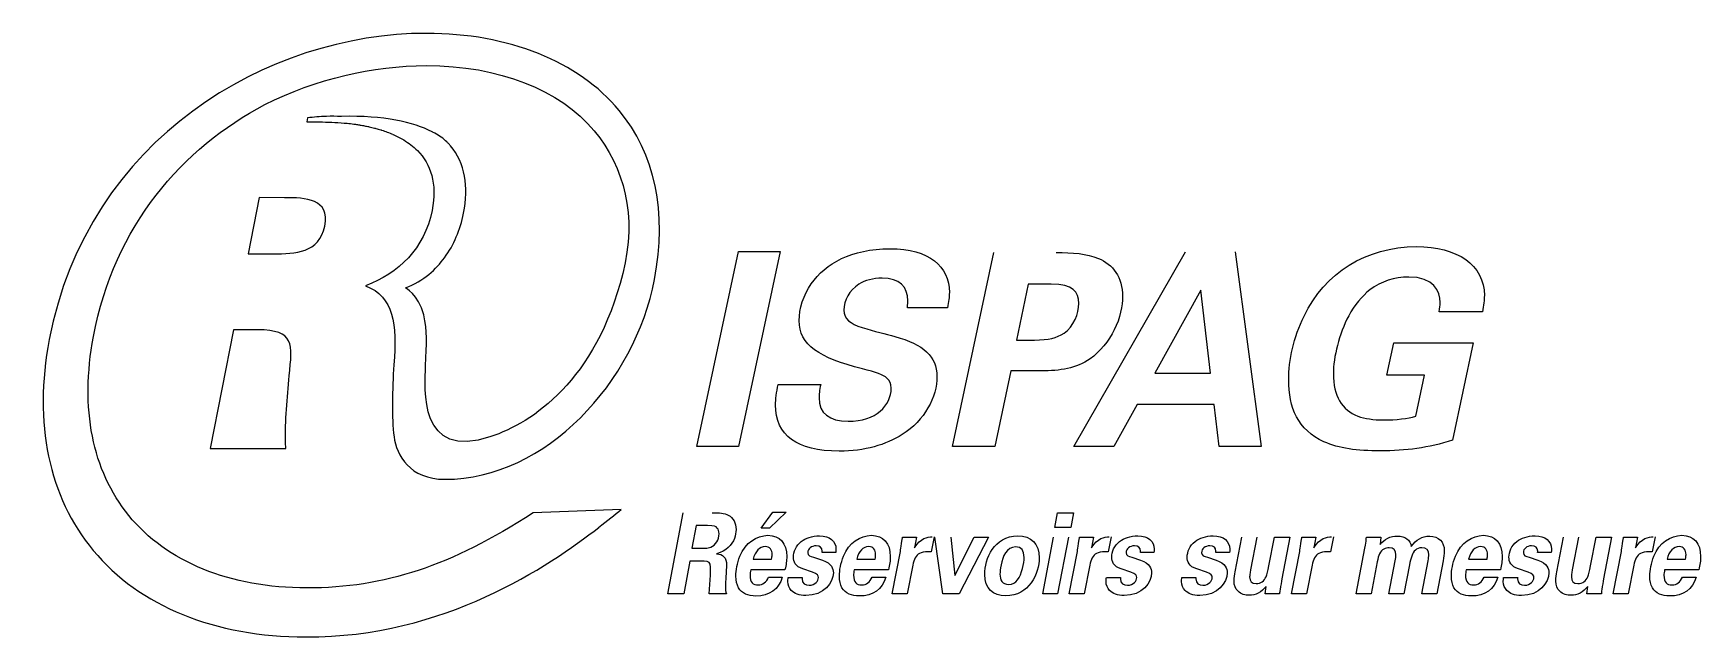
# Model space of a CAD drawing. Header units: millimetres. Extents: x 6 to 189, y 11 to 78.
import ezdxf

# ---------------------------------------------------------------- set-up
doc = ezdxf.new("R2010")
doc.units = ezdxf.units.MM
doc.layers.get('0').update_dxf_attribs({"linetype": 'CONTINUOUS'})

msp = doc.modelspace()

# ---------------------------------------------------------------- linework, layer by layer
at = {"color": 240}
for p, q in [((49.0072, 77.5437), (48.9962, 77.5437)), ((48.9962, 73.9909), (49.0072, 73.9909)), ((35.8994, 68.2308), (35.8126, 67.7831)), ((35.8126, 67.7831), (37.5627, 67.7831)), ((48, 64.6356), (48.0011, 64.6356)), ((30.5649, 59.4526), (29.3619, 53.2751)), ((33.372, 59.4487), (30.5649, 59.4526)), ((29.3619, 53.2751), (32.1689, 53.268)), ((27.7482, 44.9047), (25.185, 31.8396)), ((30.3995, 44.9005), (27.7482, 44.9047)), ((25.185, 31.8396), (33.5263, 31.8272)), ((33.5263, 31.8272), (33.4946, 32.4845)), ((51.0413, 28.44), (51.0452, 28.44)), ((70.4303, 25.1327), (60.7385, 24.7399)), ((67.987, 23.1497), (67.9358, 23.1497)), ((35.8525, 16.4786), (35.8373, 16.4786)), ((35.7117, 11.0836), (35.7283, 11.0836))]:
    msp.add_line(p, q, dxfattribs=at)
at = {"color": 0}
for p, q in [((78.7823, 32.0421), (83.3452, 53.527)), ((83.3452, 53.527), (87.9394, 53.527)), ((87.9394, 53.527), (83.3755, 32.0421)), ((106.933, 32.0421), (111.467, 53.4088)), ((120.299, 32.0421), (132.596, 53.4681)), ((138.048, 53.4681), (140.922, 32.0421)), ((115.261, 49.9413), (113.957, 43.7776)), ((117.779, 49.9413), (115.261, 49.9413)), ((101.956, 47.3329), (102.015, 48.103)), ((134.284, 49.2594), (129.188, 40.1327)), ((135.322, 40.1327), (134.284, 49.2594)), ((106.371, 47.3329), (101.956, 47.3329)), ((165.282, 46.8891), (160.51, 46.8891)), ((113.957, 43.7776), (115.971, 43.7776)), ((154.762, 39.8956), (155.532, 43.4509)), ((155.532, 43.4509), (164.273, 43.4509)), ((164.273, 43.4509), (161.992, 32.7532)), ((87.7316, 38.8881), (92.414, 38.8881)), ((113.364, 40.3698), (111.585, 32.0421)), ((116.683, 40.3698), (113.364, 40.3698)), ((129.188, 40.1327), (135.322, 40.1327)), ((158.91, 39.8956), (154.762, 39.8956)), ((157.962, 35.3907), (158.91, 39.8956)), ((127.262, 36.6656), (124.684, 32.0421)), ((135.737, 36.6656), (127.262, 36.6656)), ((136.3, 32.0421), (135.737, 36.6656)), ((83.3755, 32.0421), (78.7823, 32.0421)), ((111.585, 32.0421), (106.933, 32.0421)), ((124.684, 32.0421), (120.299, 32.0421)), ((140.922, 32.0421), (136.3, 32.0421)), ((75.5731, 15.8254), (77.283, 24.7523)), ((85.8725, 23.0491), (87.1389, 24.8392)), ((88.6284, 24.8392), (86.7615, 23.0491)), ((87.1389, 24.8392), (88.6284, 24.8392)), ((118.199, 23.1469), (118.499, 24.7399)), ((118.499, 24.7399), (120.255, 24.7399)), ((120.255, 24.7399), (119.954, 23.1469)), ((78.7054, 23.3454), (78.238, 20.8511)), ((79.9497, 23.3454), (78.7054, 23.3454)), ((86.7615, 23.0491), (85.8725, 23.0491)), ((101.408, 22.0858), (102.953, 22.0858)), ((102.953, 22.0858), (102.754, 20.8883)), ((104.898, 22.0982), (104.586, 20.4556)), ((105.854, 15.8254), (104.987, 22.061)), ((106.743, 22.061), (107.198, 17.8373)), ((107.198, 17.8373), (109.298, 22.061)), ((110.887, 22.061), (107.676, 15.8254)), ((109.298, 22.061), (110.887, 22.061)), ((116.855, 15.8254), (118.055, 22.0734)), ((119.954, 23.1469), (118.199, 23.1469)), ((119.699, 22.0734), (118.499, 15.8254)), ((120.899, 22.0858), (122.444, 22.0858)), ((122.444, 22.0858), (122.245, 20.8883)), ((124.389, 22.0982), (124.077, 20.4556)), ((138.047, 18.2452), (138.768, 22.061)), ((140.434, 22.061), (139.746, 18.4547)), ((141.767, 18.9122), (142.368, 22.061)), ((142.368, 22.061), (144.058, 22.061)), ((144.058, 22.061), (143.191, 17.479)), ((145.38, 22.0858), (146.924, 22.0858)), ((146.924, 22.0858), (146.724, 20.8883)), ((148.868, 22.0982), (148.556, 20.4556)), ((152.48, 21.8998), (152.502, 22.061)), ((152.502, 22.061), (154.091, 22.061)), ((154.091, 22.061), (154.003, 21.2576)), ((173.471, 18.2452), (174.194, 22.061)), ((175.861, 22.061), (175.172, 18.4547)), ((177.194, 18.9122), (177.793, 22.061)), ((177.793, 22.061), (179.483, 22.061)), ((179.483, 22.061), (178.616, 17.479)), ((180.806, 22.0858), (182.35, 22.0858)), ((182.35, 22.0858), (182.15, 20.8883)), ((184.295, 22.0982), (183.983, 20.4556)), ((78.238, 20.8511), (79.6727, 20.8511)), ((92.5629, 20.3688), (92.5738, 20.5424)), ((94.0622, 20.3688), (92.5629, 20.3688)), ((100.287, 15.8254), (101.187, 20.5052)), ((119.778, 15.8254), (120.678, 20.5052)), ((127.61, 20.3688), (127.622, 20.5424)), ((129.11, 20.3688), (127.61, 20.3688)), ((135.923, 20.3688), (135.934, 20.5424)), ((137.424, 20.3688), (135.923, 20.3688)), ((144.259, 15.8254), (145.157, 20.5052)), ((151.369, 15.8254), (152.324, 20.8635)), ((171.349, 20.3688), (171.36, 20.5424)), ((172.849, 20.3688), (171.349, 20.3688)), ((179.684, 15.8254), (180.584, 20.5052)), ((78.0161, 19.4303), (77.3271, 15.8254)), ((79.5722, 19.4303), (78.0161, 19.4303)), ((88.4728, 18.4795), (84.7065, 18.4795)), ((84.9725, 19.6288), (87.0066, 19.6288)), ((91.5183, 18.208), (90.4628, 18.5663)), ((91.6284, 19.8506), (92.596, 19.5296)), ((99.8732, 18.4795), (96.1087, 18.4795)), ((96.3747, 19.6288), (98.407, 19.6288)), ((102.541, 18.9742), (101.931, 15.8254)), ((122.032, 18.9742), (121.422, 15.8254)), ((126.566, 18.208), (125.51, 18.5663)), ((126.678, 19.8506), (127.643, 19.5296)), ((134.878, 18.208), (133.823, 18.5663)), ((134.99, 19.8506), (135.956, 19.5296)), ((146.513, 18.9742), (145.901, 15.8254)), ((153.691, 19.3559), (153.024, 15.8254)), ((154.98, 15.8254), (155.68, 19.4675)), ((157.246, 19.0114), (156.636, 15.8254)), ((158.592, 15.8254), (159.292, 19.48)), ((160.958, 19.48), (160.246, 15.8254)), ((167.259, 18.4795), (163.493, 18.4795)), ((163.759, 19.6288), (165.793, 19.6288)), ((170.305, 18.208), (169.249, 18.5663)), ((170.415, 19.8506), (171.383, 19.5296)), ((181.938, 18.9742), (181.328, 15.8254)), ((189.105, 18.4795), (185.339, 18.4795)), ((185.607, 19.6288), (187.639, 19.6288)), ((80.1384, 15.8254), (80.2612, 17.8745)), ((86.6733, 17.6775), (88.1726, 17.6775)), ((88.8298, 17.6279), (90.3746, 17.6279)), ((98.075, 17.6775), (99.5743, 17.6775)), ((123.877, 17.6279), (125.422, 17.6279)), ((132.19, 17.6279), (133.735, 17.6279)), ((141.345, 15.8254), (141.446, 16.6522)), ((165.46, 17.6775), (166.959, 17.6775)), ((167.616, 17.6279), (169.16, 17.6279)), ((176.772, 15.8254), (176.871, 16.6522)), ((187.306, 17.6775), (188.806, 17.6775)), ((77.3271, 15.8254), (75.5731, 15.8254)), ((82.0388, 15.8254), (80.1384, 15.8254)), ((101.931, 15.8254), (100.287, 15.8254)), ((107.676, 15.8254), (105.854, 15.8254)), ((118.499, 15.8254), (116.855, 15.8254)), ((121.422, 15.8254), (119.778, 15.8254)), ((142.945, 15.8254), (141.345, 15.8254)), ((145.901, 15.8254), (144.259, 15.8254)), ((153.024, 15.8254), (151.369, 15.8254)), ((156.636, 15.8254), (154.98, 15.8254)), ((160.246, 15.8254), (158.592, 15.8254)), ((178.372, 15.8254), (176.772, 15.8254)), ((181.328, 15.8254), (179.684, 15.8254))]:
    msp.add_line(p, q, dxfattribs=at)
at = {"color": 240}
for points in [[(48.9962, 77.5437), (31.5419, 77.5437), (11.6761, 65.9613), (7.4703, 43.8231)], [(70.2109, 69.0633), (65.7571, 74.4485), (58.0249, 77.5367), (49.0072, 77.5437)], [(31.2029, 69.6983), (36.8776, 72.5385), (43.0886, 73.9909), (48.9962, 73.9909)], [(49.0072, 73.9909), (56.9655, 73.9881), (63.6972, 71.3687), (67.4783, 66.7964)], [(12.3293, 44.1456), (14.6017, 56.3633), (22.1575, 64.951), (31.2029, 69.6983)], [(37.9843, 68.4057), (37.2565, 68.3906), (36.5622, 68.3232), (35.8994, 68.2308)], [(39.5774, 68.399), (39.062, 68.4086), (38.5367, 68.4142), (37.9843, 68.4057)], [(39.6642, 68.4057), (39.6325, 68.4057), (39.6049, 68.4029), (39.5774, 68.399)], [(49.626, 66.7039), (47.5671, 67.776), (44.3272, 68.4967), (39.6642, 68.4057)], [(74.1151, 50.4472), (75.5191, 57.846), (74.1701, 64.2856), (70.2109, 69.0633)], [(37.5627, 67.7831), (38.4598, 67.7803), (39.376, 67.7333), (40.2855, 67.6381)], [(40.2855, 67.6381), (40.4026, 67.6257), (40.5211, 67.6134), (40.6382, 67.601)], [(40.6382, 67.601), (40.7554, 67.5845), (40.8725, 67.5693), (40.9896, 67.5513)], [(40.9896, 67.5513), (41.1275, 67.5361), (41.2641, 67.5185), (41.4002, 67.4963)], [(41.4002, 67.4963), (41.5396, 67.4758), (41.6828, 67.4508), (41.8222, 67.4261)], [(41.8222, 67.4261), (41.9047, 67.4109), (41.9876, 67.3985), (42.0702, 67.3834)], [(42.0702, 67.3834), (42.2233, 67.353), (42.3774, 67.3213), (42.5305, 67.291)], [(42.5305, 67.291), (42.5813, 67.28), (42.635, 67.2677), (42.6875, 67.2539)], [(42.6875, 67.2539), (42.8942, 67.2112), (43.0967, 67.1615), (43.2978, 67.1065)], [(43.2978, 67.1065), (43.3433, 67.098), (43.3874, 67.0842), (43.4315, 67.0733)], [(43.4315, 67.0733), (43.6107, 67.0235), (43.7871, 66.9727), (43.9635, 66.9149)], [(43.9635, 66.9149), (43.9953, 66.9078), (44.0256, 66.8983), (44.0574, 66.8884)], [(44.0574, 66.8884), (44.4832, 66.7508), (44.8938, 66.6006), (45.2893, 66.4256)], [(45.2893, 66.4256), (45.3058, 66.4214), (45.3224, 66.4132), (45.3376, 66.4062)], [(45.3376, 66.4062), (45.7426, 66.2284), (46.1285, 66.0315), (46.4922, 65.811)], [(49.7487, 66.6433), (49.7085, 66.6584), (49.6672, 66.6859), (49.626, 66.7039)], [(49.9124, 66.5536), (49.8602, 66.5812), (49.8052, 66.6115), (49.7487, 66.6433)], [(51.2547, 65.5807), (50.8649, 65.9613), (50.4126, 66.2838), (49.9124, 66.5536)], [(67.4783, 66.7964), (70.7856, 62.804), (72.2231, 57.4435), (70.6219, 51.1101)], [(46.4922, 65.811), (46.4951, 65.8082), (46.4979, 65.8082), (46.5018, 65.8012)], [(46.5018, 65.8012), (47.0574, 65.4664), (47.5601, 65.0804), (48, 64.6356)], [(48.0011, 64.6356), (49.4714, 63.1458), (50.2006, 61.0235), (49.6203, 58.0457)], [(51.2755, 65.556), (51.2713, 65.5655), (51.2632, 65.5726), (51.2547, 65.5807)], [(51.489, 65.3479), (51.423, 65.4223), (51.3486, 65.49), (51.2755, 65.556)], [(51.5705, 65.2459), (51.544, 65.2833), (51.5165, 65.3161), (51.489, 65.3479)], [(51.646, 65.1605), (51.6213, 65.188), (51.598, 65.2184), (51.5705, 65.2459)], [(53.0835, 57.7275), (53.6582, 60.6778), (53.2486, 63.2435), (51.646, 65.1605)], [(37.8008, 56.3259), (38.3893, 59.3506), (35.7078, 59.4459), (33.372, 59.4487)], [(49.6203, 58.0457), (48.8047, 53.8649), (45.9066, 51.1129), (42.3016, 49.7498)], [(50.9986, 52.8327), (52.0181, 54.2629), (52.7279, 55.9058), (53.0835, 57.7275)], [(32.1689, 53.268), (34.5033, 53.2652), (37.2237, 53.3562), (37.8008, 56.3259)], [(46.6796, 49.5268), (48.7013, 50.2652), (50.0902, 51.6132), (50.9986, 52.8327)], [(42.3016, 49.7498), (45.405, 48.5331), (45.7426, 45.5605), (45.4187, 41.0475)], [(51.0452, 28.44), (62.1866, 28.44), (71.9709, 39.1721), (74.1151, 50.4472)], [(70.6219, 51.1101), (67.6204, 39.2299), (60.6654, 34.6742), (56.0836, 33.1349)], [(48.7151, 46.5377), (48.0632, 48.8749), (46.6796, 49.5268), (46.6796, 49.5268)], [(48.9109, 40.9374), (49.0128, 43.4026), (49.1063, 44.7876), (48.7151, 46.5377)], [(16.2126, 24.4712), (12.1984, 29.4197), (10.8562, 36.2218), (12.3293, 44.1456)], [(33.8942, 39.8406), (34.2415, 43.3419), (34.5088, 44.8924), (30.3995, 44.9005)], [(7.4703, 43.8231), (5.7147, 34.5805), (7.3904, 26.5548), (12.3155, 20.6099)], [(45.4187, 41.0475), (45.2258, 38.3603), (45.1598, 35.1703), (45.4353, 33.1322)], [(56.0836, 33.1349), (48.0907, 30.4546), (48.8086, 38.4679), (48.9109, 40.9374)], [(33.4946, 32.4845), (33.4202, 34.9002), (33.6682, 37.375), (33.8942, 39.8406)], [(45.4353, 33.1322), (45.7094, 31.0872), (47.1428, 28.44), (51.0413, 28.44)], [(35.8373, 16.4786), (27.3554, 16.4827), (20.3881, 19.3173), (16.2126, 24.4712)], [(60.7385, 24.7399), (51.6336, 18.8722), (44.4253, 16.4786), (35.8525, 16.4786)], [(67.9358, 23.1497), (68.9116, 23.8593), (69.7537, 24.5318), (70.4303, 25.1327)], [(35.7283, 11.0836), (50.9295, 11.0036), (62.5066, 18.8943), (67.987, 23.1497)], [(12.3155, 20.6099), (17.3964, 14.4653), (25.7046, 11.0863), (35.7117, 11.0836)]]:
    msp.add_open_spline(points, degree=3, dxfattribs=at)
at = {"color": 0}
for points in [[(91.3765, 49.9703), (92.9474, 52.222), (95.7626, 53.8233), (100.059, 53.8233)], [(100.059, 53.8233), (104.385, 53.8233), (106.577, 51.8968), (106.577, 49.0224)], [(118.342, 53.4088), (120.119, 53.4088), (121.721, 53.3192), (122.994, 52.7569)], [(145.634, 46.415), (147.916, 51.1556), (152.509, 54.0604), (157.992, 54.0604)], [(157.992, 54.0604), (162.526, 54.0604), (165.489, 52.0442), (165.489, 48.6668)], [(122.994, 52.7569), (124.565, 52.1035), (125.662, 50.7118), (125.662, 48.5482)], [(90.0423, 45.9109), (90.0423, 47.1854), (90.5178, 48.7549), (91.3765, 49.9703)], [(96.6212, 49.911), (95.5544, 49.2594), (94.9621, 48.1334), (94.9621, 47.0669)], [(99.169, 50.5933), (98.1922, 50.5933), (97.3032, 50.3562), (96.6212, 49.911)], [(102.015, 48.103), (102.015, 49.615), (101.096, 50.5933), (99.169, 50.5933)], [(120.832, 47.807), (120.832, 49.0816), (120.239, 49.9413), (117.779, 49.9413)], [(157.161, 50.7118), (155.561, 50.7118), (154.139, 50.2377), (152.895, 49.3187)], [(160.628, 47.8966), (160.628, 49.1409), (159.917, 50.7118), (157.161, 50.7118)], [(106.577, 49.0224), (106.577, 48.5179), (106.489, 47.9559), (106.371, 47.3329)], [(119.231, 44.5477), (120.268, 45.23), (120.832, 46.7113), (120.832, 47.807)], [(125.662, 48.5482), (125.662, 47.6003), (125.366, 46.1479), (124.743, 44.9033)], [(152.895, 49.3187), (152.006, 48.6075), (151.176, 47.6003), (150.554, 46.4439)], [(160.51, 46.8891), (160.599, 47.304), (160.628, 47.57), (160.628, 47.8966)], [(165.489, 48.6668), (165.489, 48.1926), (165.429, 47.57), (165.282, 46.8891)], [(97.0068, 40.6065), (92.2348, 41.7918), (90.0423, 43.2442), (90.0423, 45.9109)], [(94.9621, 47.0669), (94.9621, 46.0887), (95.6426, 45.5856), (96.9768, 45.1404)], [(143.946, 39.3912), (143.946, 41.5851), (144.479, 44.0436), (145.634, 46.415)], [(150.554, 46.4439), (149.487, 44.4292), (148.864, 41.8814), (148.864, 40.0734)], [(96.9768, 45.1404), (98.3396, 44.7255), (99.5549, 44.4292), (100.593, 44.1621)], [(100.593, 44.1621), (103.704, 43.3035), (105.215, 41.9696), (105.215, 39.7771)], [(115.971, 43.7776), (117.512, 43.7776), (118.342, 43.9843), (119.231, 44.5477)], [(124.743, 44.9033), (124.121, 43.6591), (123.173, 42.4737), (122.076, 41.7036)], [(99.6735, 39.5993), (99.3771, 39.8956), (98.5174, 40.2512), (97.0068, 40.6065)], [(122.076, 41.7036), (120.565, 40.6658), (118.757, 40.3698), (116.683, 40.3698)], [(87.4353, 36.6353), (87.4353, 37.1987), (87.5538, 38.0587), (87.7316, 38.8881)], [(92.414, 38.8881), (92.2651, 38.2365), (92.2348, 37.761), (92.2348, 37.4054)], [(100.177, 38.4736), (100.177, 39.0066), (100.029, 39.2726), (99.6735, 39.5993)], [(105.215, 39.7771), (105.215, 37.495), (103.852, 34.9167), (101.392, 33.3761)], [(147.828, 32.5754), (144.953, 33.8791), (143.946, 36.3389), (143.946, 39.3912)], [(148.864, 40.0734), (148.864, 37.6135), (149.813, 36.0729), (151.561, 35.3907)], [(92.2348, 37.4054), (92.2348, 35.7173), (93.3609, 34.8272), (95.4359, 34.8272)], [(95.4359, 34.8272), (98.5174, 34.8272), (100.177, 36.576), (100.177, 38.4736)], [(94.4577, 31.5391), (89.7749, 31.5391), (87.4353, 33.2576), (87.4353, 36.6353)], [(151.561, 35.3907), (152.331, 35.1248), (153.279, 34.976), (154.407, 34.976)], [(154.407, 34.976), (155.829, 34.976), (157.014, 35.1248), (157.962, 35.3907)], [(101.392, 33.3761), (99.5549, 32.2199), (97.2728, 31.5391), (94.4577, 31.5391)], [(154.021, 31.5681), (151.473, 31.5681), (149.487, 31.8354), (147.828, 32.5754)], [(161.992, 32.7532), (159.325, 31.8947), (156.865, 31.5681), (154.021, 31.5681)], [(80.4718, 24.7523), (81.2726, 24.7523), (81.7714, 24.7399), (82.2385, 24.4933)], [(82.2385, 24.4933), (82.7719, 24.2094), (83.0943, 23.6168), (83.0943, 22.9126)], [(81.0274, 23.0739), (80.8496, 23.2585), (80.6937, 23.3454), (79.9497, 23.3454)], [(80.3271, 20.9737), (80.8274, 21.1846), (81.2271, 21.8019), (81.2271, 22.4441)], [(81.2271, 22.4441), (81.2271, 22.7404), (81.1498, 22.9374), (81.0274, 23.0739)], [(83.0943, 22.9126), (83.0943, 22.5792), (83.027, 22.2581), (82.9165, 21.937)], [(83.5173, 19.9622), (84.1167, 21.4685), (85.3613, 22.2705), (86.5946, 22.2705)], [(86.5946, 22.2705), (87.9066, 22.2705), (88.6725, 21.394), (88.6725, 19.9374)], [(90.2741, 21.5911), (90.7743, 21.9742), (91.4506, 22.2085), (92.2845, 22.2085)], [(92.2845, 22.2085), (93.4187, 22.2085), (94.0954, 21.6407), (94.0954, 20.7395)], [(94.9194, 19.9622), (95.5188, 21.4685), (96.7631, 22.2705), (97.9964, 22.2705)], [(97.9964, 22.2705), (99.3084, 22.2705), (100.075, 21.394), (100.075, 19.9374)], [(101.319, 21.3568), (101.375, 21.7399), (101.408, 21.9866), (101.408, 22.0858)], [(102.754, 20.8883), (103.353, 21.9866), (104.198, 22.0982), (104.685, 22.0982)], [(110.476, 17.9737), (110.476, 19.6646), (111.487, 22.2085), (114.099, 22.2085)], [(114.099, 22.2085), (115.598, 22.2085), (116.476, 21.3568), (116.476, 19.801)], [(120.81, 21.3568), (120.866, 21.7399), (120.899, 21.9866), (120.899, 22.0858)], [(122.245, 20.8883), (122.844, 21.9866), (123.688, 22.0982), (124.176, 22.0982)], [(125.321, 21.5911), (125.822, 21.9742), (126.5, 22.2085), (127.332, 22.2085)], [(127.332, 22.2085), (128.466, 22.2085), (129.144, 21.6407), (129.144, 20.7395)], [(133.634, 21.5911), (134.134, 21.9742), (134.812, 22.2085), (135.646, 22.2085)], [(135.646, 22.2085), (136.779, 22.2085), (137.457, 21.6407), (137.457, 20.7395)], [(145.291, 21.3568), (145.347, 21.7399), (145.38, 21.9866), (145.38, 22.0858)], [(146.724, 20.8883), (147.325, 21.9866), (148.168, 22.0982), (148.657, 22.0982)], [(154.003, 21.2576), (154.503, 21.875), (155.135, 22.1961), (155.914, 22.1961)], [(155.914, 22.1961), (156.768, 22.1961), (157.325, 21.7895), (157.446, 21.0234)], [(157.446, 21.0234), (157.969, 21.8143), (158.636, 22.185), (159.468, 22.185)], [(159.468, 22.185), (160.468, 22.185), (161.08, 21.5663), (161.08, 20.5672)], [(162.304, 19.9622), (162.903, 21.4685), (164.148, 22.2705), (165.381, 22.2705)], [(165.381, 22.2705), (166.693, 22.2705), (167.459, 21.394), (167.459, 19.9374)], [(169.061, 21.5911), (169.561, 21.9742), (170.237, 22.2085), (171.071, 22.2085)], [(171.071, 22.2085), (172.204, 22.2085), (172.882, 21.6407), (172.882, 20.7395)], [(180.717, 21.3568), (180.773, 21.7399), (180.806, 21.9866), (180.806, 22.0858)], [(182.15, 20.8883), (182.75, 21.9866), (183.595, 22.0982), (184.084, 22.0982)], [(184.151, 19.9622), (184.751, 21.4685), (185.995, 22.2705), (187.229, 22.2705)], [(187.229, 22.2705), (188.539, 22.2705), (189.307, 21.394), (189.307, 19.9374)], [(79.6727, 20.8511), (79.9274, 20.8511), (80.1494, 20.8883), (80.3271, 20.9737)], [(82.9165, 21.937), (82.6382, 21.1846), (82.0057, 20.5424), (80.9502, 20.2461)], [(80.9502, 20.2461), (81.2945, 20.2089), (81.5605, 20.1097), (81.7273, 19.9499)], [(86.2954, 21.0234), (85.6837, 21.0234), (85.1944, 20.5176), (84.9725, 19.6288)], [(87.0617, 20.1345), (87.0617, 20.6775), (86.8179, 21.0234), (86.2954, 21.0234)], [(89.4073, 19.863), (89.4073, 20.4556), (89.6966, 21.1598), (90.2741, 21.5911)], [(91.9067, 21.1102), (91.3846, 21.1102), (90.9959, 20.7891), (90.9959, 20.3564)], [(90.9959, 20.3564), (90.9959, 20.0477), (91.2619, 19.9622), (91.6284, 19.8506)], [(92.5738, 20.5424), (92.5738, 20.9131), (92.3505, 21.1102), (91.9067, 21.1102)], [(94.0954, 20.7395), (94.0954, 20.6279), (94.0841, 20.4928), (94.0622, 20.3688)], [(97.6962, 21.0234), (97.0855, 21.0234), (96.5962, 20.5176), (96.3747, 19.6288)], [(98.4635, 20.1345), (98.4635, 20.6775), (98.2183, 21.0234), (97.6962, 21.0234)], [(101.187, 20.5052), (101.209, 20.6899), (101.264, 20.9737), (101.319, 21.3568)], [(103.287, 20.2709), (102.897, 20.0477), (102.664, 19.6536), (102.541, 18.9742)], [(104.198, 20.468), (103.831, 20.468), (103.531, 20.406), (103.287, 20.2709)], [(104.586, 20.4556), (104.419, 20.468), (104.297, 20.468), (104.198, 20.468)], [(113.865, 20.9862), (112.866, 20.9862), (112.454, 19.9251), (112.287, 19.0238)], [(114.81, 19.8134), (114.81, 20.592), (114.52, 20.9862), (113.865, 20.9862)], [(120.678, 20.5052), (120.7, 20.6899), (120.755, 20.9737), (120.81, 21.3568)], [(122.778, 20.2709), (122.388, 20.0477), (122.155, 19.6536), (122.032, 18.9742)], [(123.688, 20.468), (123.322, 20.468), (123.022, 20.406), (122.778, 20.2709)], [(124.077, 20.4556), (123.91, 20.468), (123.788, 20.468), (123.688, 20.468)], [(124.455, 19.863), (124.455, 20.4556), (124.744, 21.1598), (125.321, 21.5911)], [(126.954, 21.1102), (126.432, 21.1102), (126.044, 20.7891), (126.044, 20.3564)], [(126.044, 20.3564), (126.044, 20.0477), (126.311, 19.9622), (126.678, 19.8506)], [(127.622, 20.5424), (127.622, 20.9131), (127.4, 21.1102), (126.954, 21.1102)], [(129.144, 20.7395), (129.144, 20.6279), (129.133, 20.4928), (129.11, 20.3688)], [(132.767, 19.863), (132.767, 20.4556), (133.056, 21.1598), (133.634, 21.5911)], [(135.267, 21.1102), (134.745, 21.1102), (134.356, 20.7891), (134.356, 20.3564)], [(134.356, 20.3564), (134.356, 20.0477), (134.623, 19.9622), (134.99, 19.8506)], [(135.934, 20.5424), (135.934, 20.9131), (135.712, 21.1102), (135.267, 21.1102)], [(137.457, 20.7395), (137.457, 20.6279), (137.445, 20.4928), (137.424, 20.3688)], [(145.157, 20.5052), (145.18, 20.6899), (145.235, 20.9737), (145.291, 21.3568)], [(147.257, 20.2709), (146.868, 20.0477), (146.636, 19.6536), (146.513, 18.9742)], [(148.168, 20.468), (147.802, 20.468), (147.502, 20.406), (147.257, 20.2709)], [(148.556, 20.4556), (148.391, 20.468), (148.269, 20.468), (148.168, 20.468)], [(152.324, 20.8635), (152.436, 21.394), (152.447, 21.4809), (152.48, 21.8998)], [(153.948, 20.2337), (153.836, 20.0105), (153.77, 19.7266), (153.691, 19.3559)], [(155.025, 20.9007), (154.602, 20.9007), (154.191, 20.7271), (153.948, 20.2337)], [(155.758, 20.1221), (155.758, 20.6403), (155.513, 20.9007), (155.025, 20.9007)], [(157.891, 20.6403), (157.547, 20.3192), (157.391, 19.7514), (157.246, 19.0114)], [(158.613, 20.9007), (158.302, 20.9007), (158.069, 20.8015), (157.891, 20.6403)], [(159.369, 20.1221), (159.369, 20.6403), (159.114, 20.9007), (158.613, 20.9007)], [(161.08, 20.5672), (161.08, 20.1965), (161.024, 19.863), (160.958, 19.48)], [(165.081, 21.0234), (164.47, 21.0234), (163.981, 20.5176), (163.759, 19.6288)], [(165.848, 20.1345), (165.848, 20.6775), (165.604, 21.0234), (165.081, 21.0234)], [(168.194, 19.863), (168.194, 20.4556), (168.482, 21.1598), (169.061, 21.5911)], [(170.693, 21.1102), (170.171, 21.1102), (169.782, 20.7891), (169.782, 20.3564)], [(169.782, 20.3564), (169.782, 20.0477), (170.048, 19.9622), (170.415, 19.8506)], [(171.36, 20.5424), (171.36, 20.9131), (171.137, 21.1102), (170.693, 21.1102)], [(172.882, 20.7395), (172.882, 20.6279), (172.871, 20.4928), (172.849, 20.3688)], [(180.584, 20.5052), (180.606, 20.6899), (180.661, 20.9737), (180.717, 21.3568)], [(182.684, 20.2709), (182.295, 20.0477), (182.061, 19.6536), (181.938, 18.9742)], [(183.595, 20.468), (183.228, 20.468), (182.928, 20.406), (182.684, 20.2709)], [(183.983, 20.4556), (183.817, 20.468), (183.695, 20.468), (183.595, 20.468)], [(186.928, 21.0234), (186.318, 21.0234), (185.829, 20.5176), (185.607, 19.6288)], [(187.694, 20.1345), (187.694, 20.6775), (187.45, 21.0234), (186.928, 21.0234)], [(80.294, 18.7647), (80.294, 19.2705), (80.0834, 19.4303), (79.5722, 19.4303)], [(80.2612, 17.8745), (80.2831, 18.2452), (80.294, 18.5415), (80.294, 18.7647)], [(81.7273, 19.9499), (81.9711, 19.7266), (82.0388, 19.3325), (82.0388, 19.0845)], [(82.0388, 19.0845), (82.0388, 18.2452), (81.9161, 17.1593), (81.9161, 16.677)], [(83.0735, 17.7877), (83.0735, 18.4299), (83.2171, 19.2085), (83.5173, 19.9622)], [(84.7065, 18.4795), (84.661, 18.2576), (84.6282, 18.0482), (84.6282, 17.8745)], [(87.0066, 19.6288), (87.0398, 19.863), (87.0617, 19.9857), (87.0617, 20.1345)], [(88.6725, 19.9374), (88.6725, 19.48), (88.6065, 19.0114), (88.4728, 18.4795)], [(90.4628, 18.5663), (89.607, 18.8502), (89.4073, 19.3559), (89.4073, 19.863)], [(92.596, 19.5296), (93.6184, 19.1961), (93.8071, 18.6159), (93.8071, 18.146)], [(94.4742, 17.7877), (94.4742, 18.4299), (94.6189, 19.2085), (94.9194, 19.9622)], [(96.1087, 18.4795), (96.0632, 18.2576), (96.03, 18.0482), (96.03, 17.8745)], [(98.407, 19.6288), (98.4416, 19.863), (98.4635, 19.9871), (98.4635, 20.1345)], [(100.075, 19.9374), (100.075, 19.48), (100.007, 19.0114), (99.8732, 18.4795)], [(112.287, 19.0238), (112.188, 18.5663), (112.154, 18.2452), (112.154, 18.011)], [(116.476, 19.801), (116.476, 18.0482), (115.332, 15.6022), (112.798, 15.6022)], [(114.088, 17.3564), (114.598, 18.011), (114.81, 19.2581), (114.81, 19.8134)], [(125.51, 18.5663), (124.655, 18.8502), (124.455, 19.3559), (124.455, 19.863)], [(127.643, 19.5296), (128.666, 19.1961), (128.855, 18.6159), (128.855, 18.146)], [(133.823, 18.5663), (132.967, 18.8502), (132.767, 19.3559), (132.767, 19.863)], [(135.956, 19.5296), (136.978, 19.1961), (137.167, 18.6159), (137.167, 18.146)], [(139.746, 18.4547), (139.668, 18.0233), (139.646, 17.8497), (139.646, 17.7023)], [(141.034, 17.1593), (141.4, 17.4308), (141.556, 17.7877), (141.767, 18.9122)], [(155.68, 19.4675), (155.725, 19.739), (155.758, 19.9733), (155.758, 20.1221)], [(159.292, 19.48), (159.336, 19.7514), (159.369, 19.9733), (159.369, 20.1221)], [(161.86, 17.7877), (161.86, 18.4299), (162.004, 19.2085), (162.304, 19.9622)], [(163.493, 18.4795), (163.448, 18.2576), (163.415, 18.0482), (163.415, 17.8745)], [(165.793, 19.6288), (165.826, 19.863), (165.848, 19.9871), (165.848, 20.1345)], [(167.459, 19.9374), (167.459, 19.48), (167.392, 19.0114), (167.259, 18.4795)], [(169.249, 18.5663), (168.394, 18.8502), (168.194, 19.3559), (168.194, 19.863)], [(171.383, 19.5296), (172.405, 19.1961), (172.594, 18.6159), (172.594, 18.146)], [(175.172, 18.4547), (175.093, 18.0233), (175.072, 17.8497), (175.072, 17.7023)], [(176.461, 17.1593), (176.827, 17.4308), (176.983, 17.7877), (177.194, 18.9122)], [(183.706, 17.7877), (183.706, 18.4299), (183.851, 19.2085), (184.151, 19.9622)], [(185.339, 18.4795), (185.295, 18.2576), (185.262, 18.0482), (185.262, 17.8745)], [(187.639, 19.6288), (187.672, 19.863), (187.694, 19.9871), (187.694, 20.1345)], [(189.307, 19.9374), (189.307, 19.48), (189.239, 19.0114), (189.105, 18.4795)], [(81.9161, 16.677), (81.9161, 16.2333), (81.927, 16.0845), (82.0388, 15.8254)], [(84.1403, 15.8006), (83.4732, 16.0845), (83.0735, 16.7266), (83.0735, 17.7877)], [(84.6282, 17.8745), (84.6282, 17.1097), (84.9616, 16.8121), (85.5278, 16.8121)], [(88.1726, 17.6775), (87.8279, 16.3435), (86.7615, 15.5897), (85.2731, 15.5897)], [(85.5278, 16.8121), (86.0503, 16.8121), (86.4277, 17.0973), (86.6733, 17.6775)], [(88.7857, 17.1841), (88.7857, 17.3068), (88.8076, 17.4542), (88.8298, 17.6279)], [(89.1741, 16.1947), (88.9399, 16.4551), (88.7857, 16.7514), (88.7857, 17.1841)], [(90.3746, 17.6279), (90.3623, 17.5782), (90.3623, 17.5162), (90.3623, 17.468)], [(90.3623, 17.468), (90.3623, 16.9733), (90.7066, 16.7762), (91.1408, 16.7762)], [(93.8071, 18.146), (93.8071, 17.0601), (92.7848, 15.6393), (90.7852, 15.6393)], [(91.1408, 16.7762), (91.8062, 16.7762), (92.1618, 17.2572), (92.1618, 17.6403)], [(92.1618, 17.6403), (92.1618, 17.8373), (92.0845, 18.0233), (91.5183, 18.208)], [(95.5407, 15.8006), (94.8753, 16.0845), (94.4742, 16.7266), (94.4742, 17.7877)], [(96.03, 17.8745), (96.03, 17.1097), (96.3634, 16.8135), (96.9299, 16.8135)], [(99.5743, 17.6775), (99.2297, 16.3435), (98.1632, 15.5911), (96.6749, 15.5911)], [(96.9299, 16.8135), (97.452, 16.8135), (97.8299, 17.0973), (98.075, 17.6775)], [(112.798, 15.6022), (111.41, 15.6022), (110.476, 16.418), (110.476, 17.9737)], [(112.154, 18.011), (112.154, 17.344), (112.387, 16.8741), (113.098, 16.8741)], [(113.098, 16.8741), (113.543, 16.8741), (113.853, 17.0601), (114.088, 17.3564)], [(123.833, 17.1841), (123.833, 17.3068), (123.855, 17.4542), (123.877, 17.6279)], [(124.222, 16.1947), (123.989, 16.4551), (123.833, 16.7514), (123.833, 17.1841)], [(125.422, 17.6279), (125.411, 17.5782), (125.411, 17.5162), (125.411, 17.468)], [(125.411, 17.468), (125.411, 16.9733), (125.756, 16.7762), (126.188, 16.7762)], [(128.855, 18.146), (128.855, 17.0601), (127.832, 15.6393), (125.833, 15.6393)], [(126.188, 16.7762), (126.855, 16.7762), (127.211, 17.2572), (127.211, 17.6403)], [(127.211, 17.6403), (127.211, 17.8373), (127.134, 18.0233), (126.566, 18.208)], [(132.146, 17.1841), (132.146, 17.3068), (132.167, 17.4542), (132.19, 17.6279)], [(132.534, 16.1947), (132.301, 16.4551), (132.146, 16.7514), (132.146, 17.1841)], [(133.735, 17.6279), (133.724, 17.5782), (133.724, 17.5162), (133.724, 17.468)], [(133.724, 17.468), (133.724, 16.9733), (134.068, 16.7762), (134.501, 16.7762)], [(137.167, 18.146), (137.167, 17.0601), (136.145, 15.6393), (134.145, 15.6393)], [(134.501, 16.7762), (135.168, 16.7762), (135.523, 17.2572), (135.523, 17.6403)], [(135.523, 17.6403), (135.523, 17.8373), (135.445, 18.0233), (134.878, 18.208)], [(137.924, 17.2324), (137.924, 17.6279), (137.99, 17.9737), (138.047, 18.2452)], [(138.334, 16.1465), (138.091, 16.3932), (137.924, 16.7142), (137.924, 17.2324)], [(141.446, 16.6522), (140.946, 15.9852), (140.301, 15.6641), (139.601, 15.6641)], [(139.646, 17.7023), (139.646, 17.22), (139.857, 16.9733), (140.345, 16.9733)], [(140.345, 16.9733), (140.612, 16.9733), (140.856, 17.0229), (141.034, 17.1593)], [(143.191, 17.479), (143.145, 17.1952), (143.057, 16.7142), (142.989, 16.3063)], [(162.927, 15.8006), (162.26, 16.0845), (161.86, 16.7266), (161.86, 17.7877)], [(163.415, 17.8745), (163.415, 17.1097), (163.748, 16.8135), (164.314, 16.8135)], [(166.959, 17.6775), (166.614, 16.3435), (165.548, 15.5911), (164.06, 15.5911)], [(164.314, 16.8135), (164.837, 16.8135), (165.214, 17.0973), (165.46, 17.6775)], [(167.571, 17.1841), (167.571, 17.3068), (167.593, 17.4542), (167.616, 17.6279)], [(167.961, 16.1947), (167.726, 16.4551), (167.571, 16.7514), (167.571, 17.1841)], [(169.16, 17.6279), (169.149, 17.5782), (169.149, 17.5162), (169.149, 17.468)], [(169.149, 17.468), (169.149, 16.9733), (169.493, 16.7762), (169.927, 16.7762)], [(172.594, 18.146), (172.594, 17.0601), (171.571, 15.6393), (169.572, 15.6393)], [(169.927, 16.7762), (170.593, 16.7762), (170.948, 17.2572), (170.948, 17.6403)], [(170.948, 17.6403), (170.948, 17.8373), (170.871, 18.0233), (170.305, 18.208)], [(173.35, 17.2324), (173.35, 17.6279), (173.416, 17.9737), (173.471, 18.2452)], [(173.761, 16.1465), (173.516, 16.3932), (173.35, 16.7142), (173.35, 17.2324)], [(176.871, 16.6522), (176.371, 15.9852), (175.727, 15.6641), (175.028, 15.6641)], [(175.072, 17.7023), (175.072, 17.22), (175.282, 16.9733), (175.772, 16.9733)], [(175.772, 16.9733), (176.039, 16.9733), (176.283, 17.0229), (176.461, 17.1593)], [(178.616, 17.479), (178.572, 17.1952), (178.482, 16.7142), (178.416, 16.3063)], [(184.773, 15.8006), (184.106, 16.0845), (183.706, 16.7266), (183.706, 17.7877)], [(185.262, 17.8745), (185.262, 17.1097), (185.596, 16.8135), (186.162, 16.8135)], [(188.806, 17.6775), (188.462, 16.3435), (187.395, 15.5911), (185.906, 15.5911)], [(186.162, 16.8135), (186.684, 16.8135), (187.062, 17.0973), (187.306, 17.6775)], [(85.2731, 15.5897), (84.8388, 15.5897), (84.4614, 15.6641), (84.1403, 15.8006)], [(90.7852, 15.6393), (90.0285, 15.6393), (89.5078, 15.8378), (89.1741, 16.1947)], [(96.6749, 15.5911), (96.2409, 15.5911), (95.8631, 15.6641), (95.5407, 15.8006)], [(125.833, 15.6393), (125.078, 15.6393), (124.555, 15.8378), (124.222, 16.1947)], [(134.145, 15.6393), (133.39, 15.6393), (132.868, 15.8378), (132.534, 16.1947)], [(139.601, 15.6641), (139.19, 15.6641), (138.69, 15.7882), (138.334, 16.1465)], [(142.989, 16.3063), (142.967, 16.1217), (142.945, 15.9356), (142.945, 15.8254)], [(164.06, 15.5911), (163.625, 15.5911), (163.248, 15.6641), (162.927, 15.8006)], [(169.572, 15.6393), (168.815, 15.6393), (168.293, 15.8378), (167.961, 16.1947)], [(175.028, 15.6641), (174.617, 15.6641), (174.117, 15.7882), (173.761, 16.1465)], [(178.416, 16.3063), (178.394, 16.1217), (178.372, 15.9356), (178.372, 15.8254)], [(185.906, 15.5911), (185.473, 15.5911), (185.095, 15.6641), (184.773, 15.8006)]]:
    msp.add_open_spline(points, degree=3, dxfattribs=at)

doc.saveas('drawing.dxf')
